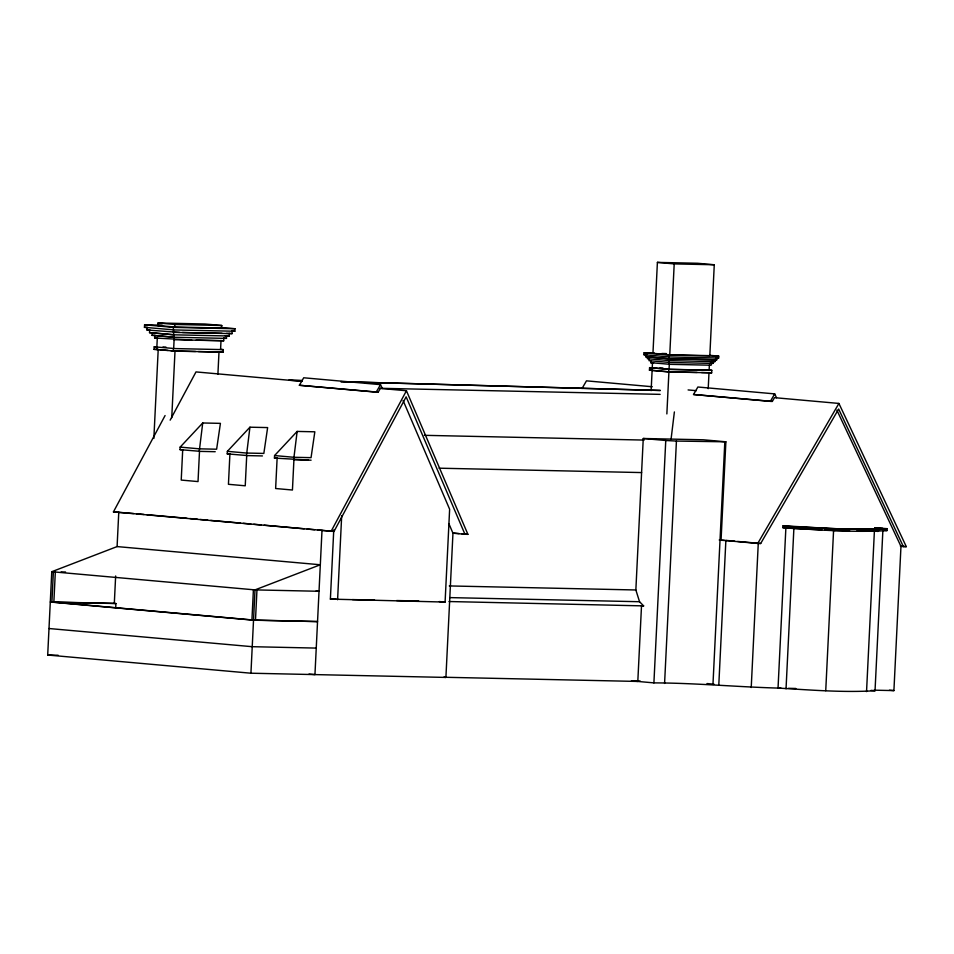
<?xml version="1.0" encoding="UTF-8"?>
<svg xmlns="http://www.w3.org/2000/svg" width="954" height="954" viewBox="0 0 954 954"><rect width="100%" height="100%" fill="white"/><g stroke="black" fill="none" stroke-linecap="round" stroke-linejoin="round"><path stroke-width="1.43" d="M448.869 523.627L452.959 533.203L445.912 677.423L250.938 673.214L47.7 655.028L51.778 571.708L117.092 546.582L320.317 564.768L255.004 589.894L51.778 571.708L55.332 571.899L53.853 602.201L252.405 619.957M53.376 571.851L51.898 602.153L115.911 603.536L115.696 607.96M115.911 603.536L114.313 603.393L115.649 575.977M117.092 546.582L118.773 512.191M232.168 331.11L232.049 333.626L173.401 332.362L173.533 329.834L144.459 327.329L144.579 324.813L162.18 325.195M179.531 332.409L146.999 330.001L147.131 327.472M226.444 333.423L229.377 333.495L229.258 336.011L173.545 334.806L149.54 332.66L149.671 330.144M173.688 337.263L152.091 335.331L152.211 332.803L173.819 334.735L173.688 337.263L226.468 338.396L226.587 335.88M195.534 351.466L173.545 350.989L154.071 349.355L154.202 346.827L157.136 346.886M191.694 340.018L154.631 337.99L154.751 335.462L173.962 337.179L173.831 339.707L223.677 340.793L223.796 338.265M157.291 338.133L156.742 349.486L158.209 349.522L153.856 438.435M157.911 325.505L158.042 322.977L204.955 324.002L221.757 325.505L221.626 328.021L174.713 327.007L157.911 325.505L162.311 325.6M144.579 324.813L173.389 327.389L173.27 329.917L234.839 331.241L234.958 328.725L220.553 327.437M173.545 334.806L173.676 332.29M173.688 348.15L174.105 339.636M174.713 327.007L174.844 324.479L158.042 322.977M171.744 417.709L175.011 351.024L170.814 350.655M182.703 449.775L181.224 480.077L198.027 481.579L199.505 451.278L180.044 449.644L180.163 447.116L202.725 422.98L220.422 423.361L216.63 449.203L199.362 448.833L180.163 447.116M217.906 374.207L218.991 351.978M220.589 349.164L221.006 340.65L196.095 340.113M223.248 349.629L173.401 348.544L173.282 351.072L223.117 352.145L223.248 349.629L220.291 349.355M229.914 453.997L228.435 484.298L245.238 485.801L246.716 455.511L227.243 453.865L227.374 451.337L249.936 427.201L267.633 427.583L263.841 453.424L246.573 453.055L227.374 451.337M251.928 620.04L253.406 589.751M250.938 673.214L255.004 589.894L319.03 591.277L316.06 591.015M255.481 620.231L256.96 589.93M308.44 460.043L274.454 458.087L274.573 455.559L297.147 431.423L314.832 431.804L311.052 457.658L293.784 457.276L274.573 455.559M277.125 458.23L275.634 488.52L292.437 490.022L293.927 459.733M321.999 530.364L314.951 674.597L309.013 674.061M403.089 400.489L449.632 509.233L445.089 602.081L330.382 599.1L333.769 529.84M337.585 599.744L341.687 515.744M716.848 357.917L716.752 359.813L668.861 358.776L668.957 356.879L643.974 354.721L644.069 352.825L654.325 353.04M668.861 358.776L645.655 356.701L645.751 354.805M449 601.533L643.616 605.885L639.55 601.724L635.853 589.977L643.258 438.494L703.372 439.794L725.875 441.809L721.069 539.952L720.008 540.262L724.408 540.358M649.125 358.776L649.03 360.672L669.207 362.413L669.112 364.309L711.135 365.215L711.231 363.319M708.822 370.045L711.779 370.307L711.66 372.835L668.659 371.905L649.447 370.188L649.579 367.66L652.536 367.731M709.359 365.12L709.12 370.176L669.04 369.305L669.291 364.261L650.711 362.663L650.807 360.767M651.129 390.651L652.488 362.758M657.401 262.398L652.953 353.29L669.756 354.793L709.824 355.651L714.272 264.759L697.469 263.256L657.401 262.398L674.204 263.9L714.272 264.759M644.069 352.825L668.873 355.043L668.778 356.939L718.624 358.012L718.708 356.116L709.955 355.341M669.04 358.728L668.945 360.624L714.88 361.614L714.975 359.718L669.04 358.728L647.432 356.796L647.337 358.692L669.124 360.564L669.028 362.46L713.008 363.414L713.103 361.518M668.659 371.905L668.778 369.377L649.579 367.66M666.858 413.929L668.921 371.833L652.119 370.331M669.756 354.793L674.204 263.9M781.004 688.156C738.599 687.119 696.384 683.016 653.907 682.885L665.761 440.498L643.258 438.494M664.58 683.434L676.434 441.058L725.875 441.809M708.214 388.672L708.989 372.704L701.572 372.537M724.813 442.107L712.96 684.483L714.021 684.185L706.986 683.553M718.815 684.614L725.875 540.381L734.711 541.168M751.227 687.512L758.275 543.279L760.684 543.494L838.649 409.016L903.366 546.582L906.3 546.654L838.912 403.435L774.505 397.663L772.335 401.407L770.355 401.372L693.534 394.503L697.875 387.014L774.696 393.883L776.496 397.711M874.973 527.8L887.065 528.683L886.97 530.579C852.387 532.714 817.518 529.708 782.948 527.705L783.043 525.809C816.278 527.419 849.728 530.615 882.975 528.516L874.973 527.8L874.878 529.697L877.549 529.935M782.948 527.705L785.881 527.765L778.035 688.084C810.28 689.921 842.787 692.723 875.033 690.732L882.879 530.412M792.106 528.528L792.202 526.632L783.043 525.809M786.036 688.812L793.883 528.48L785.881 527.765M825.735 690.72L833.581 530.4L849.609 530.746M834.965 530.591L835.06 528.695L877.895 529.625L887.065 528.683M866.542 691.602L874.389 531.283L878.634 530.841M877.799 531.521L877.895 529.625M874.114 690.171L893.91 690.601L900.97 546.368L836.885 410.148M671.067 439.222L674.383 411.937M202.725 422.98L199.243 451.361L215.222 451.707M249.936 427.201L246.454 455.583L262.433 455.929M297.147 431.423L293.653 459.804L311.087 460.186M379.966 388.373L406.44 390.746L467.901 534.335L464.968 534.276L406.142 396.84L334.007 531.438L113.431 511.904L165.078 415.55M170.158 420.142L195.999 371.917L302.048 381.409M331.074 531.378L406.44 390.746M380.336 388.433L378.166 392.177L376.174 392.142L299.365 385.273L303.706 377.784L380.515 384.653L382.315 388.481M376.174 392.142L380.515 384.653M582.012 388.552L586.471 380.849L652.274 386.74M770.355 401.372L774.696 393.883M719.209 539.988L757.75 543.434L838.912 403.435M174.844 324.479L221.757 325.505M173.389 327.389L234.958 328.725M144.459 327.329L147.393 327.401M146.999 330.001L149.933 330.06M182.464 332.481L222.055 333.328M149.54 332.66L152.473 332.731M152.091 335.331L155.025 335.391M154.631 337.99L157.565 338.05M661.861 353.481L666.309 353.576M668.873 355.043L718.708 356.116M643.974 354.721L646.907 354.781M645.655 356.701L648.565 356.76M162.991 347.017L165.924 347.077M154.071 349.355L158.471 349.45M198.468 351.537L220.457 352.014M650.711 362.663L653.609 362.723M659.953 367.886L662.923 367.958M668.778 369.377L711.779 370.307M649.447 370.188L652.417 370.247M668.921 371.833L697.124 372.442M299.365 385.273L378.166 392.177M693.534 394.503L772.335 401.407M380.682 388.314L660.132 394.36M424.339 435.322L644.153 440.08M180.044 449.644L182.941 449.704M227.243 453.865L230.152 453.925M274.454 458.087L277.364 458.147M439.043 468.187L641.601 472.576M113.431 511.904L133.608 513.514M824.447 528.599L842.251 528.993M855.595 529.279L874.878 529.697M856.895 530.901L874.389 531.283M757.75 543.434L760.684 543.494M61.116 571.911L65.552 572.006M449.262 585.935L635.853 589.977M449.99 597.609L639.55 601.724M330.382 599.1L336.273 599.231M352.467 599.589L374.564 600.066M396.649 600.543L418.746 601.02M52.243 602.057L114.313 603.393M255.362 620.124L317.539 621.579L253.525 620.183L50.288 602.01M316.251 648.088L252.226 646.693L49 628.519M47.7 655.028L58.122 655.255M640.206 681.061L631.405 680.87L653.907 682.885M788.421 688.311L795.839 688.478M660.287 390.46L340.816 381.66L660.323 390.472M792.202 526.632L835.06 528.695M793.883 528.48L821.823 529.828M824.757 529.971L833.581 530.4M665.761 440.498L676.434 441.058M715.703 357.75L718.624 358.012M713.854 359.551L716.752 359.813M711.994 361.351L714.88 361.614M710.158 363.164L713.008 363.414M708.703 372.573L711.66 372.835M652.238 367.803L669.04 369.305M231.953 330.99L234.839 331.241M229.115 333.363L232.049 333.626M225.025 335.641L229.258 336.011M223.582 338.145L226.468 338.396M220.72 340.518L223.677 340.793M688.096 389.936L696.325 390.675M218.693 351.752L223.117 352.145M154.202 346.827L173.664 348.472M159.604 349.653L168.011 350.404M883.046 530.221L886.97 530.579M900.397 546.117L906.3 546.654M900.97 546.368L903.366 546.582M737.657 541.443L756.808 543.148M453.09 533.012L459.017 533.548M461.974 533.811L467.901 534.335M452.959 533.203L464.968 534.276M136.565 513.777L143.982 514.444M146.952 514.707L187.008 518.296M189.977 518.559L197.395 519.214M200.364 519.489L207.781 520.145M210.739 520.419L240.408 523.066M243.377 523.329L250.795 523.996M253.764 524.259L261.181 524.927M264.151 525.189L304.207 528.778M307.164 529.041L314.582 529.708M317.551 529.971L334.007 531.438M643.616 605.885L641.517 605.695L637.809 681.442L443.813 677.245L445.912 677.423M439.329 601.557L445.089 602.081M889.462 690.195L893.91 690.601M871.038 690.374L875.033 690.732M302.191 380.586L288.812 380.229L302.191 380.598"/></g></svg>
